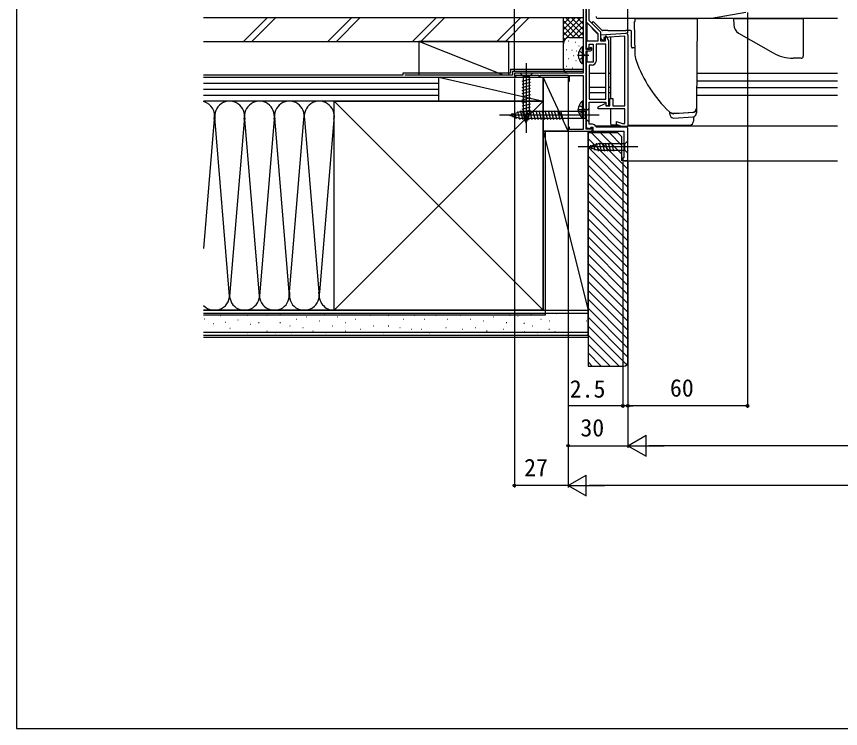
# Model space of a CAD drawing. Units: millimetres, scale not verified. Extents: x -526 to 524, y -783 to 779.
# Drawn here: x -525.8 to -112, y -782.8 to -425.3 of the extents above; entities that cross this region are included whole.
import ezdxf
from ezdxf.enums import TextEntityAlignment as Align

# ---------------------------------------------------------------- set-up
doc = ezdxf.new("R2010")
doc.units = ezdxf.units.MM
doc.header["$LTSCALE"] = 4
for name, color, linetype in [('0-2_YKK_11', 7, 'Continuous'), ('0-4_YKK_12', 2, 'Continuous'), ('0-5_YKK_13', 4, 'Continuous'), ('0-7_YKK_D', 6, 'Continuous'), ('0-8_YKK_ZWAK', 7, 'Continuous'), ('0-9_YSS_K', 3, 'Continuous'), ('0-A_YSS_KE', 3, 'Continuous')]:
    doc.layers.add(name, color=color, linetype=linetype)
doc.styles.add('ＭＳ ゴシック', font='')
doc.styles.get('ＭＳ ゴシック').set_extended_font_data('MS Gothic')

msp = doc.modelspace()

# ---------------------------------------------------------------- linework, layer by layer
at = {"layer": '0-2_YKK_11'}
for points in [[(-241.2, -389), (-241.2, -453.8), (-275.8, -453.8), (-275.8, -455.8), (-275.1, -455.8), (-275.1, -454.8), (-263.5, -454.8), (-263.5, -455.8), (-262.8, -455.8), (-262.8, -454.8), (-248.8, -454.8), (-248.8, -457.8), (-248.1, -457.8), (-248.1, -454.9), (-241.2, -454.9), (-241.2, -482), (-248.1, -482), (-248.1, -480.8), (-248.8, -480.8), (-248.8, -482.8), (-236.7, -482.8), (-236.7, -481), (-237.4, -481), (-237.4, -481.9), (-239.8, -481.9), (-239.8, -442.6), (-237.9, -442.6)], [(-236.9, -441.6), (-236.9, -441.2), (-237.4, -440.7), (-237.7, -441), (-237.7, -441.8), (-239.8, -441.8), (-239.8, -404.1), (-237.8, -404.1), (-237.8, -405.6), (-237.3, -406.1), (-237, -405.8), (-237, -404.1), (-226.1, -404.1), (-226.1, -408.6), (-230.2, -408.6), (-230.2, -412.3), (-226.7, -412.3), (-226.7, -411.5), (-229.2, -411.5), (-229.2, -409.6), (-224.8, -409.6), (-224.8, -404.3)], [(-224.8, -412.3), (-224.8, -409.6), (-228.8, -409.6), (-228.8, -411.1), (-226.3, -411.1), (-226.3, -412.3), (-238.3, -412.3), (-238.3, -404.7), (-239.8, -404.7), (-239.8, -427.921), (-233.9, -433.821), (-233.9, -437.7), (-239.8, -437.7), (-239.8, -438.742), (-239.68, -438.925), (-239.68, -439.475), (-239.8, -439.658), (-239.8, -441.2), (-238.3, -441.2), (-238.3, -439.2), (-236.3, -439.2), (-236.3, -448.2), (-239.8, -448.2)], [(-228.3, -469.1), (-228.3, -437.734), (-229.516, -435.125), (-230.3, -435.299), (-230.3, -437.7), (-232.4, -437.7), (-232.4, -433.2), (-238.3, -427.3), (-238.3, -413.8), (-226.3, -413.8)], [(-159.627, -423.272), (-176.8, -426.3), (-233.8, -426.3)], [(-218.8, -434.7), (-218.8, -480.6), (-221.8, -480.6), (-224.6, -479.581), (-224.6, -477.985), (-221.536, -479.1), (-220.3, -479.1), (-220.3, -471.6), (-233.8, -471.6), (-233.8, -470.68), (-230.263, -469.031), (-229.8, -469.326), (-229.8, -470.1), (-227.8, -470.1), (-227.8, -466.5), (-226.3, -466.5), (-226.3, -470.1), (-220.3, -470.1), (-220.3, -435.231), (-230.849, -435.872), (-230.782, -436.975), (-231.677, -437.231), (-232.344, -436.001), (-232.437, -434.465), (-219.861, -433.702)], [(-229.8, -466.8), (-229.8, -439.2), (-234.8, -439.2), (-234.8, -447.7)], [(-239.8, -448.2), (-239.8, -481.041), (-237.758, -481.784), (-237.4, -480.8), (-236.4, -480.8), (-236.4, -482.8), (-220.805, -482.8), (-220.805, -496.301), (-221.305, -496.301), (-221.305, -497.801), (-218.805, -497.801), (-218.805, -481.8)], [(-236.8, -449.7), (-238.3, -449.7), (-238.3, -466.8), (-229.8, -466.8)], [(-236.655, -479.4), (-238.3, -479.4), (-238.3, -468.3), (-229.8, -468.3), (-229.8, -469.6), (-229.3, -470.1)], [(-219.805, -480.8), (-234.538, -480.8), (-234.999, -480.496)]]:
    msp.add_lwpolyline(points, dxfattribs=at)
for centre, radius, start, end in [((-233.8, -425.3), 1, 180.00001, 269.99999), ((-219.8, -434.7), 1, 359.99999, 93.47324), ((-237.9, -441.6), 1, 270.00001, 359.99999), ((-236.8, -447.7), 2, 270.00001, 359.99999), ((-229.3, -469.1), 1, 270, 359.99998), ((-236.655, -481.2), 1.8, 23.03571, 89.99998), ((-219.805, -481.8), 1, 0.00212, 89.99998)]:
    msp.add_arc(centre, radius, start, end, dxfattribs=at)
at = {"layer": '0-4_YKK_12'}
for p, q in [((-239.3, -437.7), (-239.3, -428.421)), ((-113.544, -426.3), (-176.826, -426.3)), ((-239.3, -441.8), (-239.3, -441.2)), ((-239.3, -448.2), (-239.3, -442.6)), ((-238.3, -453.8), (-229.8, -453.8)), ((-228.3, -453.8), (-227.3, -453.8)), ((-184.221, -453.8), (-113.544, -453.8)), ((-184.239, -457.6), (-113.544, -457.6)), ((-238.3, -460.8), (-229.8, -460.8)), ((-238.3, -463.4), (-229.8, -463.4)), ((-228.3, -460.8), (-227.3, -460.8)), ((-228.3, -463.4), (-227.3, -463.4)), ((-184.255, -461), (-113.544, -461)), ((-184.274, -464.8), (-113.544, -464.8)), ((-239.3, -481.9), (-239.3, -481.223)), ((-236.1, -482.8), (-237, -482.8)), ((-222.624, -480.3), (-235.096, -480.3)), ((-113.544, -480.3), (-218.842, -480.3)), ((-219.081, -497.8), (-113.544, -497.8))]:
    msp.add_line(p, q, dxfattribs=at)
at = {"layer": '0-5_YKK_13'}
for p, q in [((-236.8, -428.8), (-236.8, -428.52)), ((-235.947, -428.167), (-235.946, -428.167)), ((-231.902, -432.223), (-235.947, -428.167)), ((-215.676, -427.976), (-215.15, -427.901)), ((-215.676, -427.976), (-215.305, -443.486)), ((-215.15, -426.301), (-184.09, -426.301)), ((-215.15, -427.901), (-215.15, -426.301)), ((-184.09, -426.301), (-184.305, -471.339)), ((-165.801, -426.3), (-130.801, -426.3)), ((-165.801, -426.312), (-165.691, -429.448)), ((-130.801, -426.3), (-130.801, -445.3)), ((-231.902, -432.223), (-231.902, -432.224)), ((-231.902, -432.223), (-231.902, -432.224)), ((-231.549, -432.37), (-231.549, -432.37)), ((-229.016, -432.37), (-231.549, -432.37)), ((-231.549, -432.37), (-231.549, -432.37)), ((-229.016, -432.37), (-229.016, -432.37)), ((-228.662, -432.473), (-228.831, -432.405)), ((-219.938, -432.473), (-228.662, -432.473)), ((-219.769, -432.405), (-219.938, -432.473)), ((-217.47, -432.37), (-219.584, -432.37)), ((-219.584, -432.37), (-219.584, -432.37)), ((-217.47, -432.37), (-217.47, -432.37)), ((-216.986, -440.61), (-216.97, -432.871)), ((-216.97, -432.87), (-216.97, -432.871)), ((-163.195, -433.603), (-145.844, -443.62)), ((-227.3, -466.5), (-227.3, -435.656)), ((-241.709, -440.55), (-241.709, -449.05)), ((-241.2, -440.55), (-241.709, -440.55)), ((-241.2, -440.55), (-241.2, -449.05)), ((-216.987, -440.609), (-216.986, -440.61)), ((-215.362, -441.111), (-216.489, -441.111)), ((-216.489, -441.111), (-216.489, -441.111)), ((-244.157, -444.8), (-238.48, -444.8)), ((-243.296, -442.725), (-241.389, -443.655)), ((-243.296, -446.875), (-241.389, -445.945)), ((-241.389, -443.655), (-240.78, -444.8)), ((-241.389, -445.945), (-240.78, -444.8)), ((-241.2, -442.8), (-241.2, -446.8)), ((-131.801, -446.3), (-135.844, -446.3)), ((-269.8, -448.8), (-269.8, -483.8)), ((-241.2, -449.05), (-241.709, -449.05)), ((-266.7, -453.8), (-272.9, -453.8)), ((-272.9, -453.8), (-271.35, -455.35)), ((-266.7, -453.8), (-268.25, -455.35)), ((-271.9, -457.776), (-267.7, -456.651)), ((-271.9, -459.329), (-267.7, -458.204)), ((-271.35, -455.35), (-271.35, -473.884)), ((-268.25, -455.35), (-271.35, -455.35)), ((-268.25, -473.884), (-268.25, -455.35)), ((-271.9, -460.882), (-267.7, -459.757)), ((-271.9, -462.435), (-267.7, -461.31)), ((-271.9, -463.988), (-267.7, -462.863)), ((-271.9, -465.541), (-267.7, -464.416)), ((-271.9, -467.094), (-267.7, -465.969)), ((-271.9, -468.647), (-267.7, -467.521)), ((-271.9, -470.2), (-267.7, -469.074)), ((-271.9, -471.753), (-267.7, -470.627)), ((-243.296, -469.925), (-241.389, -470.855)), ((-241.709, -467.75), (-241.709, -476.25)), ((-241.2, -467.75), (-241.709, -467.75)), ((-241.389, -470.855), (-240.78, -472)), ((-241.2, -467.75), (-241.2, -476.25)), ((-241.2, -470), (-241.2, -474)), ((-238.3, -471.3), (-240.05, -473.05)), ((-238.3, -478.3), (-238.3, -471.3)), ((-227.3, -479.3), (-227.3, -471.6)), ((-184.305, -471.332), (-184.305, -471.493)), ((-184.305, -471.339), (-184.305, -471.493)), ((-184.305, -471.493), (-184.305, -473.716)), ((-233.3, -474.8), (-283.3, -474.8)), ((-278.3, -474.8), (-272.75, -473.05)), ((-278.3, -474.8), (-272.75, -476.55)), ((-277.154, -473.862), (-276.605, -475.911)), ((-275.722, -473.41), (-274.908, -476.446)), ((-274.29, -472.959), (-273.212, -476.981)), ((-272.858, -472.507), (-271.627, -477.1)), ((-240.05, -473.05), (-272.75, -473.05)), ((-271.9, -473.306), (-267.7, -472.18)), ((-271.641, -474.789), (-267.7, -473.733)), ((-269.8, -478.8), (-271.35, -473.884)), ((-271.307, -472.5), (-270.074, -477.1)), ((-271.19, -476.221), (-268.154, -475.408)), ((-269.8, -478.8), (-268.25, -473.884)), ((-269.754, -472.5), (-268.522, -477.1)), ((-268.201, -472.5), (-266.969, -477.1)), ((-266.648, -472.5), (-265.416, -477.1)), ((-265.095, -472.5), (-263.863, -477.1)), ((-263.542, -472.5), (-262.31, -477.1)), ((-261.99, -472.5), (-260.757, -477.1)), ((-260.437, -472.5), (-259.204, -477.1)), ((-258.884, -472.5), (-257.651, -477.1)), ((-257.331, -472.5), (-256.098, -477.1)), ((-255.778, -472.5), (-254.545, -477.1)), ((-254.225, -472.5), (-252.992, -477.1)), ((-252.672, -472.5), (-251.439, -477.1)), ((-244.157, -472), (-238.48, -472)), ((-243.296, -474.075), (-241.389, -473.145)), ((-241.389, -473.145), (-240.78, -472)), ((-240.05, -476.55), (-240.05, -473.05)), ((-197.973, -473.112), (-197.969, -473.115)), ((-197.969, -473.115), (-197.966, -473.119)), ((-197.805, -474.297), (-197.805, -473.258)), ((-195.728, -473.922), (-195.728, -473.922)), ((-186.188, -473.548), (-186.226, -473.551)), ((-186.183, -473.338), (-186.183, -473.337)), ((-185.805, -475.653), (-185.805, -477.801)), ((-240.05, -476.55), (-272.75, -476.55)), ((-270.738, -477.653), (-268.688, -477.104)), ((-241.2, -476.25), (-241.709, -476.25)), ((-238.3, -478.3), (-240.05, -476.55)), ((-223.998, -479.8), (-226.8, -479.8)), ((-218.8, -479.801), (-187.805, -479.801)), ((-218.8, -487.7), (-220.35, -489.25)), ((-218.8, -493.9), (-218.8, -487.7)), ((-213.8, -490.8), (-243.8, -490.8)), ((-238.8, -490.8), (-233.884, -489.25)), ((-238.8, -490.8), (-233.884, -492.35)), ((-237.653, -489.862), (-237.104, -491.911)), ((-236.221, -489.41), (-235.408, -492.446)), ((-234.789, -488.959), (-233.733, -492.9)), ((-220.35, -489.25), (-233.884, -489.25)), ((-233.884, -492.35), (-220.35, -492.35)), ((-233.306, -488.7), (-232.18, -492.9)), ((-231.753, -488.7), (-230.627, -492.9)), ((-230.2, -488.7), (-229.074, -492.9)), ((-228.647, -488.7), (-227.521, -492.9)), ((-227.094, -488.7), (-225.969, -492.9)), ((-220.35, -492.35), (-220.35, -489.25)), ((-218.8, -493.9), (-220.35, -492.35))]:
    msp.add_line(p, q, dxfattribs=at)
for points in [[(-236.8, -430.921), (-236.8, -431.328), (-233.9, -434.228)], [(-197.966, -473.119), (-197.697, -473.342), (-197.408, -473.53), (-197.097, -473.684), (-196.767, -473.802), (-196.429, -473.881), (-196.082, -473.92), (-195.731, -473.919)], [(-197.677, -473.353), (-197.329, -473.576), (-196.949, -473.742), (-196.552, -473.86), (-196.142, -473.919), (-195.728, -473.922)], [(-195.927, -476.294), (-195.805, -476.301), (-186.183, -475.712)], [(-195.805, -474.131), (-195.811, -474.131), (-195.921, -474.124)], [(-193.003, -473.959), (-194.999, -474.082), (-195.805, -474.131)], [(-195.728, -473.922), (-193.215, -473.768), (-186.183, -473.338)], [(-186.226, -473.551), (-188.222, -473.671), (-193.003, -473.959)], [(-186.183, -473.337), (-186.04, -473.323), (-185.899, -473.299), (-185.759, -473.265), (-185.623, -473.221), (-185.49, -473.167), (-185.361, -473.104), (-185.237, -473.031), (-185.118, -472.95), (-185.006, -472.861), (-184.9, -472.764), (-184.802, -472.66), (-184.711, -472.548), (-184.629, -472.431), (-184.555, -472.308), (-184.49, -472.18), (-184.436, -472.047)]]:
    msp.add_lwpolyline(points, dxfattribs=at)
for centre, radius, start, end in [((-236.3, -428.52), 0.5, 44.91334, 180), ((-160.695, -429.273), 5, 182, 240), ((-229.016, -432.87), 0.5, 68.25279, 90), ((-219.584, -432.87), 0.5, 90, 111.74721), ((-217.47, -432.87), 0.5, 359.87763, 90), ((-238.169, -444.8), 5.531, 129.79413, 230.20587), ((-203.305, -443.486), 12, 180, 199.13177), ((-135.844, -426.3), 20, 240, 270), ((-131.801, -445.3), 1, 270, 360), ((-154.177, -426.444), 64, 199.13177, 226.8188), ((-238.169, -472), 5.531, 129.79413, 230.20587), ((-186.305, -471.552), 2, 273.3395, 0), ((-186.303, -471.337), 1.998, 273.44921, 359.95665), ((-195.805, -474.297), 2, 180, 266.5), ((-195.805, -472.128), 2, 232.42704, 266.67714), ((-186.305, -473.716), 2, 273.5, 0), ((-226.8, -479.3), 0.5, 180, 270), ((-187.805, -477.801), 2, 270, 0)]:
    msp.add_arc(centre, radius, start, end, dxfattribs=at)
for centre, major_axis, ratio, start_param, end_param in [((-231.548, -431.867), (0.129, 0.487), 0.993378, 2.6140778, 3.3989713), ((-216.486, -440.608), (0.259, 0.433), 0.991055, 2.1085198, 3.6780981)]:
    msp.add_ellipse(centre, major_axis=major_axis, ratio=ratio, start_param=start_param, end_param=end_param, dxfattribs=at)
at = {"layer": '0-7_YKK_D'}
for p, q in [((-218.8, -433.7), (-218.8, -331.8)), ((-275.8, -453.1), (-275.8, -351.8)), ((-158.8, -423.287), (-158.8, -621.801)), ((-275.8, -456.5), (-275.8, -661.801)), ((-248.8, -482.806), (-248.8, -661.801)), ((-248.8, -483.5), (-248.8, -641.801)), ((-248.8, -483.5), (-248.8, -661.801)), ((-221.305, -498.501), (-221.3, -621.801)), ((-218.805, -498.409), (-218.805, -621.801)), ((-218.805, -498.409), (-218.805, -641.801)), ((-218.805, -498.409), (-218.805, -641.801)), ((-218.805, -498.501), (-218.8, -621.801)), ((-221.3, -620.801), (-248.627, -620.802)), ((-218.8, -620.801), (-221.3, -620.801)), ((-158.8, -620.801), (-218.805, -620.801)), ((-218.8, -620.801), (-216.25, -620.8)), ((-218.805, -640.801), (-209.711, -635.551)), ((-209.711, -646.051), (-209.711, -635.551)), ((-248.8, -640.801), (-218.805, -640.801)), ((-218.805, -640.801), (-209.711, -646.051)), ((-218.805, -640.801), (-200.618, -640.801)), ((210.661, -640.801), (-208.305, -640.801)), ((-248.8, -660.801), (-239.707, -655.551)), ((-239.707, -666.051), (-239.707, -655.551)), ((-248.8, -660.801), (-275.8, -660.801)), ((-248.8, -660.801), (-239.707, -666.051)), ((-248.8, -660.801), (-230.613, -660.801)), ((240.657, -660.801), (-238.3, -660.801))]:
    msp.add_line(p, q, dxfattribs=at)
for centre in [(-221.3, -620.801), (-218.805, -620.801), (-218.8, -620.801), (-158.8, -620.801), (-248.8, -640.801), (-275.8, -660.801)]:
    msp.add_circle(centre, 0.637, dxfattribs=at)
at = {"layer": '0-8_YKK_ZWAK'}
msp.add_line((-525.8, 747.2), (-525.8, -782.8), dxfattribs=at)
msp.add_lwpolyline([(-525.8, -782.8), (524.2, -782.8), (524.2, 747.2)], dxfattribs=at)
at = {"layer": '0-9_YSS_K'}
for p, q in [((-411.832, -437.8), (-399.832, -425.8)), ((-407.589, -437.8), (-395.589, -425.8)), ((-369.406, -437.8), (-357.406, -425.8)), ((-365.163, -437.8), (-353.163, -425.8)), ((-326.979, -437.8), (-314.979, -425.8)), ((-322.737, -437.8), (-310.737, -425.8)), ((-284.553, -437.8), (-272.553, -425.8)), ((-280.31, -437.8), (-268.31, -425.8)), ((-251.2, -425.8), (-241.2, -425.8)), ((-251.2, -438.8), (-251.2, -425.8)), ((-242.342, -425.8), (-251.2, -434.658)), ((-245.171, -425.8), (-251.2, -431.829)), ((-247.999, -425.8), (-251.2, -429.001)), ((-250.827, -425.8), (-251.2, -426.173)), ((-241.2, -434.658), (-250.058, -425.8)), ((-241.2, -431.829), (-247.229, -425.8)), ((-241.2, -429.001), (-244.401, -425.8)), ((-241.2, -426.173), (-241.573, -425.8)), ((-241.2, -427.486), (-251.2, -437.486)), ((-242.886, -435.8), (-251.2, -427.486)), ((-245.715, -435.8), (-251.2, -430.315)), ((-248.525, -435.818), (-251.2, -433.143)), ((-241.2, -430.315), (-246.685, -435.8)), ((-241.2, -433.143), (-243.875, -435.818)), ((-281.3, -454.8), (-323.8, -437.8)), ((-323.8, -437.8), (-323.8, -454.8)), ((-278.8, -437.8), (-323.8, -437.8)), ((-278.8, -437.8), (-278.8, -454.8)), ((-250.405, -436.766), (-251.2, -435.972)), ((-248.395, -437.628), (-248.595, -437.628)), ((-248.2, -435.8), (-241.2, -435.8)), ((-245.057, -438.295), (-245.257, -438.295)), ((-251.2, -451.3), (-251.2, -438.8)), ((-249.396, -441.967), (-249.596, -441.967)), ((-246.726, -442.301), (-246.926, -442.301)), ((-244.389, -442.635), (-244.589, -442.635)), ((-243.201, -440.126), (-243.401, -440.126)), ((-248.395, -446.641), (-248.595, -446.641)), ((-246.123, -445.094), (-246.323, -445.094)), ((-249.396, -450.482), (-249.596, -450.482)), ((-244.723, -447.642), (-244.923, -447.642)), ((-241.7, -453.8), (-248.985, -453.8)), ((-246.392, -451.314), (-246.592, -451.314)), ((-431.822, -455.8), (-313.8, -455.8)), ((-431.822, -458.8), (-313.8, -458.8)), ((-323.8, -455.8), (-278.8, -455.8)), ((-313.8, -467.8), (-313.8, -455.8)), ((-313.8, -455.8), (-261.3, -467.8)), ((-248.8, -482.8), (-261.3, -455.8)), ((-431.822, -461.8), (-313.8, -461.8)), ((-431.822, -464.8), (-313.8, -464.8)), ((-366.3, -467.8), (-431.822, -467.8)), ((-313.8, -467.8), (-431.822, -467.8)), ((-261.3, -572.8), (-366.3, -467.8)), ((-261.3, -467.8), (-366.3, -572.8)), ((-418.8, -565.681), (-426.377, -473.982)), ((-403.8, -565.681), (-411.301, -474.907)), ((-366.306, -474.994), (-373.642, -563.768)), ((-426.458, -476.832), (-431.822, -541.738)), ((-411.376, -475.832), (-418.8, -565.681)), ((-396.461, -476.865), (-403.8, -565.681)), ((-396.19, -476.245), (-388.8, -565.681)), ((-388.8, -565.681), (-381.458, -476.832)), ((-381.142, -476.832), (-373.8, -565.681)), ((-261.3, -482.8), (-238.8, -482.8)), ((-261.3, -572.8), (-261.3, -482.8)), ((-261.3, -482.8), (-238.8, -572.8)), ((-238.8, -572.8), (-238.8, -482.8)), ((-218.8, -501.996), (-236.995, -483.801)), ((-221.8, -494.506), (-232.505, -483.801)), ((-221.8, -490.016), (-228.015, -483.801)), ((-218.8, -506.486), (-238.8, -486.486)), ((-218.8, -510.977), (-238.8, -490.977)), ((-218.8, -515.467), (-238.8, -495.467)), ((-218.8, -519.957), (-238.8, -499.957)), ((-218.8, -524.447), (-238.8, -504.447)), ((-218.8, -528.937), (-238.8, -508.937)), ((-218.8, -533.427), (-238.8, -513.427)), ((-218.8, -537.917), (-238.8, -517.917)), ((-218.8, -542.407), (-238.8, -522.407)), ((-218.8, -546.898), (-238.8, -526.898)), ((-218.8, -551.388), (-238.8, -531.388)), ((-218.8, -555.878), (-238.8, -535.878)), ((-218.8, -560.368), (-238.8, -540.368)), ((-218.8, -564.858), (-238.8, -544.858)), ((-218.8, -569.348), (-238.8, -549.348)), ((-218.8, -573.838), (-238.8, -553.838)), ((-218.8, -578.329), (-238.8, -558.329)), ((-218.8, -582.819), (-238.8, -562.819)), ((-218.8, -587.309), (-238.8, -567.309)), ((-366.3, -572.8), (-431.822, -572.8)), ((-431.822, -574.3), (-238.8, -574.3)), ((-393.313, -574.542), (-393.513, -574.542)), ((-371.06, -574.542), (-371.26, -574.542)), ((-267.282, -575.019), (-267.482, -575.019)), ((-261.3, -572.8), (-238.8, -572.8)), ((-254.484, -574.63), (-254.684, -574.63)), ((-218.8, -591.799), (-238.8, -571.799)), ((-431.363, -577.27), (-431.563, -577.27)), ((-423.184, -575.517), (-423.384, -575.517)), ((-420.847, -579.023), (-421.047, -579.023)), ((-414.42, -577.854), (-414.62, -577.854)), ((-409.796, -575.366), (-409.996, -575.366)), ((-404.027, -579.162), (-404.227, -579.162)), ((-399.906, -575.366), (-400.106, -575.366)), ((-393.313, -579.162), (-393.513, -579.162)), ((-385.071, -577.514), (-385.271, -577.514)), ((-380.126, -576.19), (-380.326, -576.19)), ((-373.533, -578.338), (-373.733, -578.338)), ((-364.467, -576.19), (-364.667, -576.19)), ((-360.346, -579.162), (-360.546, -579.162)), ((-355.401, -577.514), (-355.601, -577.514)), ((-347.984, -575.366), (-348.184, -575.366)), ((-338.918, -575.366), (-339.118, -575.366)), ((-331.501, -577.514), (-331.701, -577.514)), ((-325.731, -575.366), (-325.931, -575.366)), ((-320.786, -577.514), (-320.986, -577.514)), ((-315.017, -575.366), (-315.217, -575.366)), ((-309.248, -577.514), (-309.448, -577.514)), ((-302.724, -575.366), (-302.924, -575.366)), ((-297.779, -577.514), (-297.979, -577.514)), ((-291.185, -578.338), (-291.385, -578.338)), ((-286.24, -576.19), (-286.44, -576.19)), ((-279.647, -579.162), (-279.847, -579.162)), ((-277.999, -575.366), (-278.199, -575.366)), ((-273.908, -575.799), (-274.108, -575.799)), ((-262.34, -577.514), (-262.54, -577.514)), ((-257.992, -578.248), (-258.192, -578.248)), ((-239.417, -578.248), (-239.617, -578.248)), ((-218.8, -596.289), (-238.8, -576.289)), ((-426.689, -579.607), (-426.889, -579.607)), ((-418.509, -581.944), (-418.709, -581.944)), ((-408.147, -579.987), (-408.347, -579.987)), ((-399.906, -583.283), (-400.106, -583.283)), ((-388.368, -580.811), (-388.568, -580.811)), ((-381.774, -581.635), (-381.974, -581.635)), ((-376.829, -583.283), (-377.029, -583.283)), ((-366.939, -580.811), (-367.139, -580.811)), ((-360.346, -583.283), (-360.546, -583.283)), ((-352.929, -582.459), (-353.129, -582.459)), ((-346.335, -580.811), (-346.535, -580.811)), ((-338.918, -580.811), (-339.118, -580.811)), ((-333.149, -581.635), (-333.349, -581.635)), ((-327.38, -582.459), (-327.58, -582.459)), ((-322.435, -582.459), (-322.635, -582.459)), ((-310.072, -581.635), (-310.272, -581.635)), ((-301.899, -582.459), (-302.099, -582.459)), ((-295.306, -581.635), (-295.506, -581.635)), ((-289.537, -583.283), (-289.737, -583.283)), ((-281.295, -582.459), (-281.495, -582.459)), ((-275.526, -583.283), (-275.726, -583.283)), ((-270.79, -579.417), (-270.99, -579.417)), ((-266.461, -580.811), (-266.661, -580.811)), ((-258.219, -582.459), (-258.419, -582.459)), ((-219.375, -600.204), (-238.8, -580.779)), ((-431.822, -583.8), (-238.8, -583.8)), ((-431.822, -586.3), (-238.8, -586.3)), ((-409.796, -584.107), (-409.996, -584.107)), ((-395.785, -584.107), (-395.985, -584.107)), ((-387.543, -584.107), (-387.743, -584.107)), ((-370.236, -584.107), (-370.436, -584.107)), ((-341.39, -584.107), (-341.59, -584.107)), ((-318.314, -584.107), (-318.514, -584.107)), ((-270.6, -583.705), (-270.8, -583.705)), ((-263.988, -584.107), (-264.188, -584.107)), ((-255.263, -583.705), (-255.463, -583.705)), ((-223.268, -600.801), (-238.8, -585.269)), ((-227.758, -600.801), (-238.8, -589.759)), ((-232.249, -600.801), (-238.8, -594.25)), ((-236.739, -600.801), (-238.8, -598.74))]:
    msp.add_line(p, q, dxfattribs=at)
for points in [[(-313.8, -467.8), (-313.8, -455.8), (-261.3, -455.8), (-261.3, -467.8)], [(-261.3, -482.8), (-261.3, -455.8), (-248.8, -455.8), (-248.8, -482.8)]]:
    msp.add_lwpolyline(points, close=True, dxfattribs=at)
for centre, radius, start, end in [((-248.2, -438.8), 3, 90, 180), ((-248.592, -451.221), 2.609, 181.73764, 261.34878), ((-433.8, -475.3), 7.5, 348.21644, 74.70461), ((-418.8, -475.3), 7.5, 348.21621, 191.78356), ((-403.8, -475.3), 7.5, 348.21621, 191.78332), ((-388.8, -475.3), 7.5, 348.21621, 191.78332), ((-373.8, -475.3), 7.5, 348.21621, 191.78332), ((-426.3, -565.3), 7.5, 222.5909, 11.78354), ((-411.3, -565.3), 7.5, 168.21647, 11.78354), ((-396.3, -565.3), 7.5, 168.21647, 11.78354), ((-381.3, -565.3), 7.5, 168.21647, 11.78354), ((-366.3, -565.3), 7.5, 168.21647, 270)]:
    msp.add_arc(centre, radius, start, end, dxfattribs=at)
at = {"layer": '0-A_YSS_KE'}
for p, q in [((-431.822, -425.8), (-251.2, -425.8)), ((-331.8, -454.8), (-431.822, -454.8)), ((-331.8, -453.8), (-331.8, -454.8)), ((-277.8, -451.8), (-241.2, -451.8)), ((-276.8, -452.8), (-241.2, -452.8)), ((-366.3, -481.765), (-366.3, -467.8)), ((-366.3, -572.8), (-366.3, -475.3)), ((-260.3, -482.8), (-260.3, -575.3)), ((-431.822, -572.8), (-238.8, -572.8)), ((-238.8, -585.3), (-238.8, -572.8)), ((-260.3, -575.3), (-431.822, -575.3)), ((-431.822, -585.3), (-238.8, -585.3))]:
    msp.add_line(p, q, dxfattribs=at)
for points in [[(-431.822, -437.8), (-251.2, -437.8), (-251.2, -425.8)], [(-277.8, -451.8), (-277.8, -453.8), (-331.8, -453.8)], [(-276.8, -452.8), (-276.8, -454.8), (-330.8, -454.8)], [(-366.3, -467.8), (-261.3, -467.8), (-261.3, -572.8), (-366.3, -572.8)], [(-238.8, -483.801), (-238.8, -600.801), (-220.8, -600.801)], [(-218.8, -598.801), (-218.8, -497.801), (-221.8, -497.801), (-221.8, -485.801), (-223.8, -483.801), (-238.8, -483.801)]]:
    msp.add_lwpolyline(points, dxfattribs=at)
msp.add_arc((-220.8, -598.801), 2, 270.00001, 359.99999, dxfattribs=at)

# ---------------------------------------------------------------- texts
at = {"layer": '0-7_YKK_D', "style": 'ＭＳ ゴシック'}
msp.add_text('2.5', height=8.798, rotation=0.002, dxfattribs=at).set_placement((-248.014, -619.302), align=Align.BOTTOM_LEFT)
for s, p in [('60', (-197.7, -618.801)), ('30', (-242.666, -638.801)), ('27', (-270.925, -658.801))]:
    msp.add_text(s, height=8.798, dxfattribs=at).set_placement(p, align=Align.BOTTOM_LEFT)

doc.saveas('drawing.dxf')
